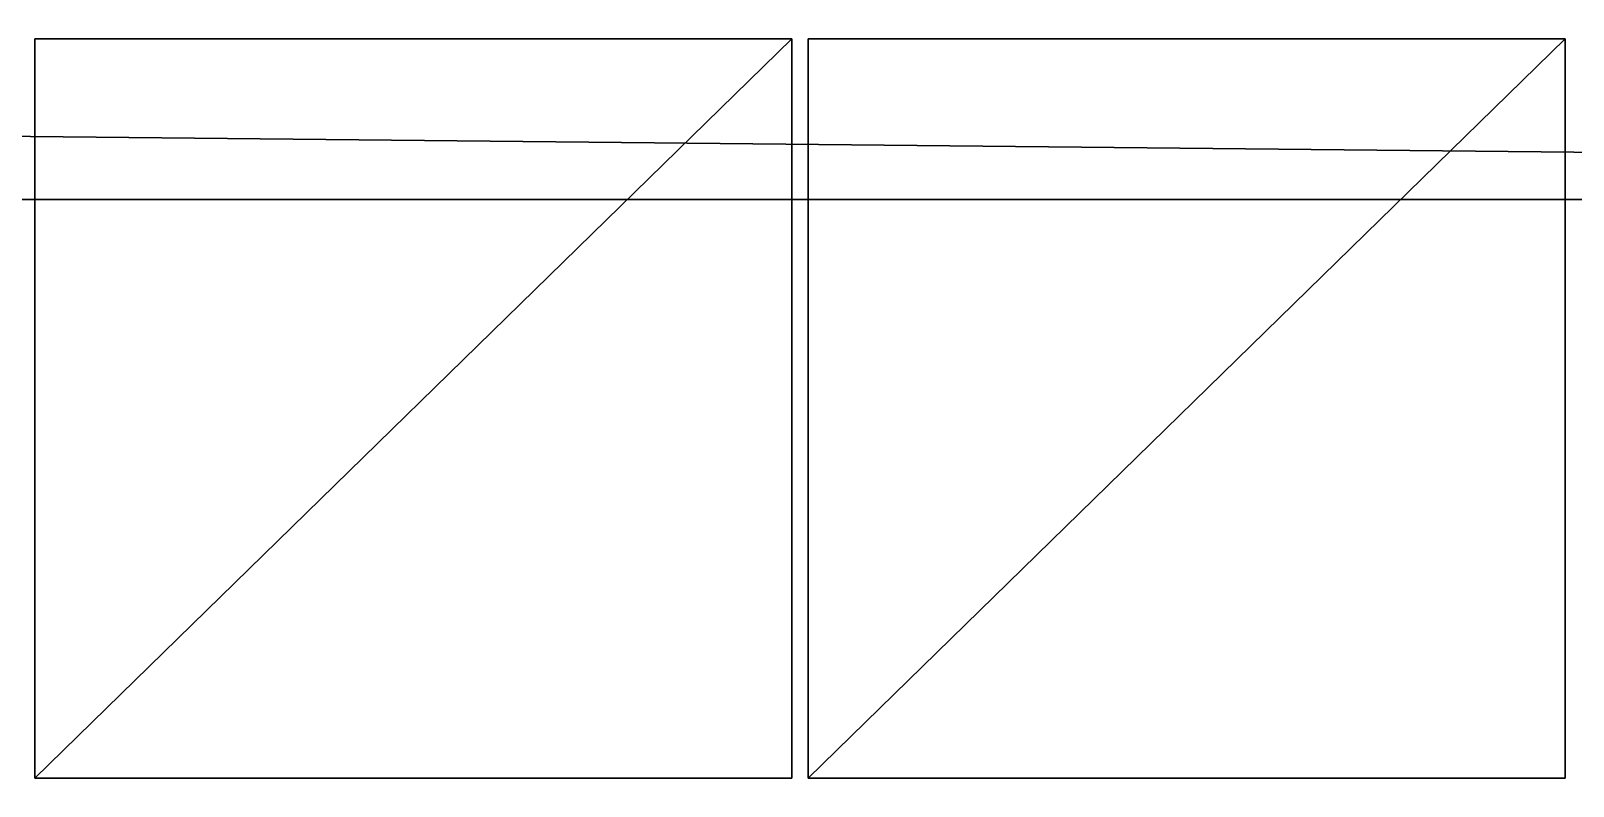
# Model space of a CAD drawing. Header units: millimetres. Extents: x -3100 to 14040, y -1280 to 1295.
# Drawn here: x 9399 to 10542, y -105 to 455 of the extents above; entities that cross this region are included whole.
import ezdxf

# ---------------------------------------------------------------- set-up
doc = ezdxf.new("R2010")
doc.units = ezdxf.units.MM

msp = doc.modelspace()

# ---------------------------------------------------------------- linework, layer by layer
at = {"layer": 'CAD_75LAB'}
for points in [[(14040, -1280, 1160), (-40, -1280, 1160), (-40, 1280, 1160)], [(14040, 1280, 1160), (14040, -1280, 1160), (-40, 1280, 1160)], [(14040, -1280, 1250), (-40, 1280, 1250), (-40, -1280, 1250)], [(14040, 1280, 1250), (-40, 1280, 1250), (14040, -1280, 1250)], [(13960, 330, 910), (300, 330, 910), (300, 470, 910)], [(13960, 470, 910), (13960, 330, 910), (300, 470, 910)], [(13960, 330, 1160), (300, 470, 1160), (300, 330, 1160)], [(13960, 470, 1160), (300, 470, 1160), (13960, 330, 1160)], [(9402, -99, 1253), (9402, 449, 1397), (9402, 449, 1253)], [(9402, -99, 1397), (9402, 449, 1397), (9402, -99, 1253)], [(9963, 449, 1253), (9402, 449, 1253), (9402, 449, 1397)], [(9963, 449, 1397), (9963, 449, 1253), (9402, 449, 1397)], [(9963, 449, 1253), (9402, -99, 1253), (9402, 449, 1253)], [(9963, 449, 1253), (9963, -99, 1253), (9402, -99, 1253)], [(9963, 449, 1397), (9402, 449, 1397), (9402, -99, 1397)], [(9963, 449, 1397), (9402, -99, 1397), (9963, -99, 1397)], [(9402, -99, 1403), (9402, 449, 1547), (9402, 449, 1403)], [(9402, -99, 1547), (9402, 449, 1547), (9402, -99, 1403)], [(9963, 449, 1403), (9402, 449, 1403), (9402, 449, 1547)], [(9963, 449, 1547), (9963, 449, 1403), (9402, 449, 1547)], [(9963, 449, 1403), (9402, -99, 1403), (9402, 449, 1403)], [(9963, 449, 1403), (9963, -99, 1403), (9402, -99, 1403)], [(9963, 449, 1547), (9402, 449, 1547), (9402, -99, 1547)], [(9963, 449, 1547), (9402, -99, 1547), (9963, -99, 1547)], [(9402, -99, 1553), (9402, 449, 1697), (9402, 449, 1553)], [(9402, -99, 1697), (9402, 449, 1697), (9402, -99, 1553)], [(9963, 449, 1553), (9402, 449, 1553), (9402, 449, 1697)], [(9963, 449, 1697), (9963, 449, 1553), (9402, 449, 1697)], [(9963, 449, 1553), (9402, -99, 1553), (9402, 449, 1553)], [(9963, 449, 1553), (9963, -99, 1553), (9402, -99, 1553)], [(9963, 449, 1697), (9402, 449, 1697), (9402, -99, 1697)], [(9963, 449, 1697), (9402, -99, 1697), (9963, -99, 1697)], [(9402, -99, 1703), (9402, 449, 1847), (9402, 449, 1703)], [(9402, -99, 1847), (9402, 449, 1847), (9402, -99, 1703)], [(9963, 449, 1703), (9402, 449, 1703), (9402, 449, 1847)], [(9963, 449, 1847), (9963, 449, 1703), (9402, 449, 1847)], [(9963, 449, 1703), (9402, -99, 1703), (9402, 449, 1703)], [(9963, 449, 1703), (9963, -99, 1703), (9402, -99, 1703)], [(9963, 449, 1847), (9402, 449, 1847), (9402, -99, 1847)], [(9963, 449, 1847), (9402, -99, 1847), (9963, -99, 1847)], [(9402, -99, 1853), (9402, 449, 1997), (9402, 449, 1853)], [(9402, -99, 1997), (9402, 449, 1997), (9402, -99, 1853)], [(9963, 449, 1853), (9402, 449, 1853), (9402, 449, 1997)], [(9963, 449, 1997), (9963, 449, 1853), (9402, 449, 1997)], [(9963, 449, 1853), (9402, -99, 1853), (9402, 449, 1853)], [(9963, 449, 1853), (9963, -99, 1853), (9402, -99, 1853)], [(9963, 449, 1997), (9402, 449, 1997), (9402, -99, 1997)], [(9963, 449, 1997), (9402, -99, 1997), (9963, -99, 1997)], [(9402, -99, 2003), (9402, 449, 2147), (9402, 449, 2003)], [(9402, -99, 2147), (9402, 449, 2147), (9402, -99, 2003)], [(9963, 449, 2003), (9402, 449, 2003), (9402, 449, 2147)], [(9963, 449, 2147), (9963, 449, 2003), (9402, 449, 2147)], [(9963, 449, 2003), (9402, -99, 2003), (9402, 449, 2003)], [(9963, 449, 2003), (9963, -99, 2003), (9402, -99, 2003)], [(9963, 449, 2147), (9402, 449, 2147), (9402, -99, 2147)], [(9963, 449, 2147), (9402, -99, 2147), (9963, -99, 2147)], [(9402, -99, 2153), (9402, 449, 2297), (9402, 449, 2153)], [(9402, -99, 2297), (9402, 449, 2297), (9402, -99, 2153)], [(9963, 449, 2153), (9402, 449, 2153), (9402, 449, 2297)], [(9963, 449, 2297), (9963, 449, 2153), (9402, 449, 2297)], [(9963, 449, 2153), (9402, -99, 2153), (9402, 449, 2153)], [(9963, 449, 2153), (9963, -99, 2153), (9402, -99, 2153)], [(9963, 449, 2297), (9402, 449, 2297), (9402, -99, 2297)], [(9963, 449, 2297), (9402, -99, 2297), (9963, -99, 2297)], [(9402, -99, 2303), (9402, 449, 2447), (9402, 449, 2303)], [(9402, -99, 2447), (9402, 449, 2447), (9402, -99, 2303)], [(9963, 449, 2303), (9402, 449, 2303), (9402, 449, 2447)], [(9963, 449, 2447), (9963, 449, 2303), (9402, 449, 2447)], [(9963, 449, 2303), (9402, -99, 2303), (9402, 449, 2303)], [(9963, 449, 2303), (9963, -99, 2303), (9402, -99, 2303)], [(9963, 449, 2447), (9402, 449, 2447), (9402, -99, 2447)], [(9963, 449, 2447), (9402, -99, 2447), (9963, -99, 2447)], [(9402, -99, 2453), (9402, 449, 2597), (9402, 449, 2453)], [(9402, -99, 2597), (9402, 449, 2597), (9402, -99, 2453)], [(9963, 449, 2453), (9402, 449, 2453), (9402, 449, 2597)], [(9963, 449, 2597), (9963, 449, 2453), (9402, 449, 2597)], [(9963, 449, 2453), (9402, -99, 2453), (9402, 449, 2453)], [(9963, 449, 2453), (9963, -99, 2453), (9402, -99, 2453)], [(9963, 449, 2597), (9402, 449, 2597), (9402, -99, 2597)], [(9963, 449, 2597), (9402, -99, 2597), (9963, -99, 2597)], [(9402, -99, 2603), (9402, 449, 2747), (9402, 449, 2603)], [(9402, -99, 2747), (9402, 449, 2747), (9402, -99, 2603)], [(9963, 449, 2603), (9402, 449, 2603), (9402, 449, 2747)], [(9963, 449, 2747), (9963, 449, 2603), (9402, 449, 2747)], [(9963, 449, 2603), (9402, -99, 2603), (9402, 449, 2603)], [(9963, 449, 2603), (9963, -99, 2603), (9402, -99, 2603)], [(9963, 449, 2747), (9402, 449, 2747), (9402, -99, 2747)], [(9963, 449, 2747), (9402, -99, 2747), (9963, -99, 2747)], [(9402, -99, 2753), (9402, 449, 2897), (9402, 449, 2753)], [(9402, -99, 2897), (9402, 449, 2897), (9402, -99, 2753)], [(9963, 449, 2753), (9402, 449, 2753), (9402, 449, 2897)], [(9963, 449, 2897), (9963, 449, 2753), (9402, 449, 2897)], [(9963, 449, 2753), (9402, -99, 2753), (9402, 449, 2753)], [(9963, 449, 2753), (9963, -99, 2753), (9402, -99, 2753)], [(9963, 449, 2897), (9402, 449, 2897), (9402, -99, 2897)], [(9963, 449, 2897), (9402, -99, 2897), (9963, -99, 2897)], [(9402, -99, 2903), (9402, 449, 3047), (9402, 449, 2903)], [(9402, -99, 3047), (9402, 449, 3047), (9402, -99, 2903)], [(9963, 449, 2903), (9402, 449, 2903), (9402, 449, 3047)], [(9963, 449, 3047), (9963, 449, 2903), (9402, 449, 3047)], [(9963, 449, 2903), (9402, -99, 2903), (9402, 449, 2903)], [(9963, 449, 2903), (9963, -99, 2903), (9402, -99, 2903)], [(9963, 449, 3047), (9402, 449, 3047), (9402, -99, 3047)], [(9963, 449, 3047), (9402, -99, 3047), (9963, -99, 3047)], [(9402, -99, 3053), (9402, 449, 3197), (9402, 449, 3053)], [(9402, -99, 3197), (9402, 449, 3197), (9402, -99, 3053)], [(9963, 449, 3053), (9402, 449, 3053), (9402, 449, 3197)], [(9963, 449, 3197), (9963, 449, 3053), (9402, 449, 3197)], [(9963, 449, 3053), (9402, -99, 3053), (9402, 449, 3053)], [(9963, 449, 3053), (9963, -99, 3053), (9402, -99, 3053)], [(9963, 449, 3197), (9402, 449, 3197), (9402, -99, 3197)], [(9963, 449, 3197), (9402, -99, 3197), (9963, -99, 3197)], [(9402, -99, 3203), (9402, 449, 3347), (9402, 449, 3203)], [(9402, -99, 3347), (9402, 449, 3347), (9402, -99, 3203)], [(9963, 449, 3203), (9402, 449, 3203), (9402, 449, 3347)], [(9963, 449, 3347), (9963, 449, 3203), (9402, 449, 3347)], [(9963, 449, 3203), (9402, -99, 3203), (9402, 449, 3203)], [(9963, 449, 3203), (9963, -99, 3203), (9402, -99, 3203)], [(9963, 449, 3347), (9402, 449, 3347), (9402, -99, 3347)], [(9963, 449, 3347), (9402, -99, 3347), (9963, -99, 3347)], [(9402, -99, 3353), (9402, 449, 3497), (9402, 449, 3353)], [(9402, -99, 3497), (9402, 449, 3497), (9402, -99, 3353)], [(9963, 449, 3353), (9402, 449, 3353), (9402, 449, 3497)], [(9963, 449, 3497), (9963, 449, 3353), (9402, 449, 3497)], [(9963, 449, 3353), (9402, -99, 3353), (9402, 449, 3353)], [(9963, 449, 3353), (9963, -99, 3353), (9402, -99, 3353)], [(9963, 449, 3497), (9402, 449, 3497), (9402, -99, 3497)], [(9963, 449, 3497), (9402, -99, 3497), (9963, -99, 3497)], [(9402, -99, 3503), (9402, 449, 3647), (9402, 449, 3503)], [(9402, -99, 3647), (9402, 449, 3647), (9402, -99, 3503)], [(9963, 449, 3503), (9402, 449, 3503), (9402, 449, 3647)], [(9963, 449, 3647), (9963, 449, 3503), (9402, 449, 3647)], [(9963, 449, 3503), (9402, -99, 3503), (9402, 449, 3503)], [(9963, 449, 3503), (9963, -99, 3503), (9402, -99, 3503)], [(9963, 449, 3647), (9402, 449, 3647), (9402, -99, 3647)], [(9963, 449, 3647), (9402, -99, 3647), (9963, -99, 3647)], [(9402, -99, 3653), (9402, 449, 3797), (9402, 449, 3653)], [(9402, -99, 3797), (9402, 449, 3797), (9402, -99, 3653)], [(9963, 449, 3653), (9402, 449, 3653), (9402, 449, 3797)], [(9963, 449, 3797), (9963, 449, 3653), (9402, 449, 3797)], [(9963, 449, 3653), (9402, -99, 3653), (9402, 449, 3653)], [(9963, 449, 3653), (9963, -99, 3653), (9402, -99, 3653)], [(9963, 449, 3797), (9402, 449, 3797), (9402, -99, 3797)], [(9963, 449, 3797), (9402, -99, 3797), (9963, -99, 3797)], [(9963, -99, 1253), (9963, 449, 1253), (9963, 449, 1397)], [(9963, -99, 1397), (9963, -99, 1253), (9963, 449, 1397)], [(9963, -99, 1403), (9963, 449, 1403), (9963, 449, 1547)], [(9963, -99, 1547), (9963, -99, 1403), (9963, 449, 1547)], [(9963, -99, 1553), (9963, 449, 1553), (9963, 449, 1697)], [(9963, -99, 1697), (9963, -99, 1553), (9963, 449, 1697)], [(9963, -99, 1703), (9963, 449, 1703), (9963, 449, 1847)], [(9963, -99, 1847), (9963, -99, 1703), (9963, 449, 1847)], [(9963, -99, 1853), (9963, 449, 1853), (9963, 449, 1997)], [(9963, -99, 1997), (9963, -99, 1853), (9963, 449, 1997)], [(9963, -99, 2003), (9963, 449, 2003), (9963, 449, 2147)], [(9963, -99, 2147), (9963, -99, 2003), (9963, 449, 2147)], [(9963, -99, 2153), (9963, 449, 2153), (9963, 449, 2297)], [(9963, -99, 2297), (9963, -99, 2153), (9963, 449, 2297)], [(9963, -99, 2303), (9963, 449, 2303), (9963, 449, 2447)], [(9963, -99, 2447), (9963, -99, 2303), (9963, 449, 2447)], [(9963, -99, 2453), (9963, 449, 2453), (9963, 449, 2597)], [(9963, -99, 2597), (9963, -99, 2453), (9963, 449, 2597)], [(9963, -99, 2603), (9963, 449, 2603), (9963, 449, 2747)], [(9963, -99, 2747), (9963, -99, 2603), (9963, 449, 2747)], [(9963, -99, 2753), (9963, 449, 2753), (9963, 449, 2897)], [(9963, -99, 2897), (9963, -99, 2753), (9963, 449, 2897)], [(9963, -99, 2903), (9963, 449, 2903), (9963, 449, 3047)], [(9963, -99, 3047), (9963, -99, 2903), (9963, 449, 3047)], [(9963, -99, 3053), (9963, 449, 3053), (9963, 449, 3197)], [(9963, -99, 3197), (9963, -99, 3053), (9963, 449, 3197)], [(9963, -99, 3203), (9963, 449, 3203), (9963, 449, 3347)], [(9963, -99, 3347), (9963, -99, 3203), (9963, 449, 3347)], [(9963, -99, 3353), (9963, 449, 3353), (9963, 449, 3497)], [(9963, -99, 3497), (9963, -99, 3353), (9963, 449, 3497)], [(9963, -99, 3503), (9963, 449, 3503), (9963, 449, 3647)], [(9963, -99, 3647), (9963, -99, 3503), (9963, 449, 3647)], [(9963, -99, 3653), (9963, 449, 3653), (9963, 449, 3797)], [(9963, -99, 3797), (9963, -99, 3653), (9963, 449, 3797)], [(9975, -99, 1253), (9975, 449, 1397), (9975, 449, 1253)], [(9975, -99, 1397), (9975, 449, 1397), (9975, -99, 1253)], [(10536, 449, 1253), (9975, 449, 1253), (9975, 449, 1397)], [(10536, 449, 1397), (10536, 449, 1253), (9975, 449, 1397)], [(10536, 449, 1253), (9975, -99, 1253), (9975, 449, 1253)], [(10536, 449, 1253), (10536, -99, 1253), (9975, -99, 1253)], [(10536, 449, 1397), (9975, 449, 1397), (9975, -99, 1397)], [(10536, 449, 1397), (9975, -99, 1397), (10536, -99, 1397)], [(9975, -99, 1403), (9975, 449, 1547), (9975, 449, 1403)], [(9975, -99, 1547), (9975, 449, 1547), (9975, -99, 1403)], [(10536, 449, 1403), (9975, 449, 1403), (9975, 449, 1547)], [(10536, 449, 1547), (10536, 449, 1403), (9975, 449, 1547)], [(10536, 449, 1403), (9975, -99, 1403), (9975, 449, 1403)], [(10536, 449, 1403), (10536, -99, 1403), (9975, -99, 1403)], [(10536, 449, 1547), (9975, 449, 1547), (9975, -99, 1547)], [(10536, 449, 1547), (9975, -99, 1547), (10536, -99, 1547)], [(9975, -99, 1553), (9975, 449, 1697), (9975, 449, 1553)], [(9975, -99, 1697), (9975, 449, 1697), (9975, -99, 1553)], [(10536, 449, 1553), (9975, 449, 1553), (9975, 449, 1697)], [(10536, 449, 1697), (10536, 449, 1553), (9975, 449, 1697)], [(10536, 449, 1553), (9975, -99, 1553), (9975, 449, 1553)], [(10536, 449, 1553), (10536, -99, 1553), (9975, -99, 1553)], [(10536, 449, 1697), (9975, 449, 1697), (9975, -99, 1697)], [(10536, 449, 1697), (9975, -99, 1697), (10536, -99, 1697)], [(9975, -99, 1703), (9975, 449, 1847), (9975, 449, 1703)], [(9975, -99, 1847), (9975, 449, 1847), (9975, -99, 1703)], [(10536, 449, 1703), (9975, 449, 1703), (9975, 449, 1847)], [(10536, 449, 1847), (10536, 449, 1703), (9975, 449, 1847)], [(10536, 449, 1703), (9975, -99, 1703), (9975, 449, 1703)], [(10536, 449, 1703), (10536, -99, 1703), (9975, -99, 1703)], [(10536, 449, 1847), (9975, 449, 1847), (9975, -99, 1847)], [(10536, 449, 1847), (9975, -99, 1847), (10536, -99, 1847)], [(9975, -99, 1853), (9975, 449, 1997), (9975, 449, 1853)], [(9975, -99, 1997), (9975, 449, 1997), (9975, -99, 1853)], [(10536, 449, 1853), (9975, 449, 1853), (9975, 449, 1997)], [(10536, 449, 1997), (10536, 449, 1853), (9975, 449, 1997)], [(10536, 449, 1853), (9975, -99, 1853), (9975, 449, 1853)], [(10536, 449, 1853), (10536, -99, 1853), (9975, -99, 1853)], [(10536, 449, 1997), (9975, 449, 1997), (9975, -99, 1997)], [(10536, 449, 1997), (9975, -99, 1997), (10536, -99, 1997)], [(9975, -99, 2003), (9975, 449, 2147), (9975, 449, 2003)], [(9975, -99, 2147), (9975, 449, 2147), (9975, -99, 2003)], [(10536, 449, 2003), (9975, 449, 2003), (9975, 449, 2147)], [(10536, 449, 2147), (10536, 449, 2003), (9975, 449, 2147)], [(10536, 449, 2003), (9975, -99, 2003), (9975, 449, 2003)], [(10536, 449, 2003), (10536, -99, 2003), (9975, -99, 2003)], [(10536, 449, 2147), (9975, 449, 2147), (9975, -99, 2147)], [(10536, 449, 2147), (9975, -99, 2147), (10536, -99, 2147)], [(9975, -99, 2153), (9975, 449, 2297), (9975, 449, 2153)], [(9975, -99, 2297), (9975, 449, 2297), (9975, -99, 2153)], [(10536, 449, 2153), (9975, 449, 2153), (9975, 449, 2297)], [(10536, 449, 2297), (10536, 449, 2153), (9975, 449, 2297)], [(10536, 449, 2153), (9975, -99, 2153), (9975, 449, 2153)], [(10536, 449, 2153), (10536, -99, 2153), (9975, -99, 2153)], [(10536, 449, 2297), (9975, 449, 2297), (9975, -99, 2297)], [(10536, 449, 2297), (9975, -99, 2297), (10536, -99, 2297)], [(9975, -99, 2303), (9975, 449, 2447), (9975, 449, 2303)], [(9975, -99, 2447), (9975, 449, 2447), (9975, -99, 2303)], [(10536, 449, 2303), (9975, 449, 2303), (9975, 449, 2447)], [(10536, 449, 2447), (10536, 449, 2303), (9975, 449, 2447)], [(10536, 449, 2303), (9975, -99, 2303), (9975, 449, 2303)], [(10536, 449, 2303), (10536, -99, 2303), (9975, -99, 2303)], [(10536, 449, 2447), (9975, 449, 2447), (9975, -99, 2447)], [(10536, 449, 2447), (9975, -99, 2447), (10536, -99, 2447)], [(9975, -99, 2453), (9975, 449, 2597), (9975, 449, 2453)], [(9975, -99, 2597), (9975, 449, 2597), (9975, -99, 2453)], [(10536, 449, 2453), (9975, 449, 2453), (9975, 449, 2597)], [(10536, 449, 2597), (10536, 449, 2453), (9975, 449, 2597)], [(10536, 449, 2453), (9975, -99, 2453), (9975, 449, 2453)], [(10536, 449, 2453), (10536, -99, 2453), (9975, -99, 2453)], [(10536, 449, 2597), (9975, 449, 2597), (9975, -99, 2597)], [(10536, 449, 2597), (9975, -99, 2597), (10536, -99, 2597)], [(9975, -99, 2603), (9975, 449, 2747), (9975, 449, 2603)], [(9975, -99, 2747), (9975, 449, 2747), (9975, -99, 2603)], [(10536, 449, 2603), (9975, 449, 2603), (9975, 449, 2747)], [(10536, 449, 2747), (10536, 449, 2603), (9975, 449, 2747)], [(10536, 449, 2603), (9975, -99, 2603), (9975, 449, 2603)], [(10536, 449, 2603), (10536, -99, 2603), (9975, -99, 2603)], [(10536, 449, 2747), (9975, 449, 2747), (9975, -99, 2747)], [(10536, 449, 2747), (9975, -99, 2747), (10536, -99, 2747)], [(9975, -99, 2753), (9975, 449, 2897), (9975, 449, 2753)], [(9975, -99, 2897), (9975, 449, 2897), (9975, -99, 2753)], [(10536, 449, 2753), (9975, 449, 2753), (9975, 449, 2897)], [(10536, 449, 2897), (10536, 449, 2753), (9975, 449, 2897)], [(10536, 449, 2753), (9975, -99, 2753), (9975, 449, 2753)], [(10536, 449, 2753), (10536, -99, 2753), (9975, -99, 2753)], [(10536, 449, 2897), (9975, 449, 2897), (9975, -99, 2897)], [(10536, 449, 2897), (9975, -99, 2897), (10536, -99, 2897)], [(9975, -99, 2903), (9975, 449, 3047), (9975, 449, 2903)], [(9975, -99, 3047), (9975, 449, 3047), (9975, -99, 2903)], [(10536, 449, 2903), (9975, 449, 2903), (9975, 449, 3047)], [(10536, 449, 3047), (10536, 449, 2903), (9975, 449, 3047)], [(10536, 449, 2903), (9975, -99, 2903), (9975, 449, 2903)], [(10536, 449, 2903), (10536, -99, 2903), (9975, -99, 2903)], [(10536, 449, 3047), (9975, 449, 3047), (9975, -99, 3047)], [(10536, 449, 3047), (9975, -99, 3047), (10536, -99, 3047)], [(9975, -99, 3053), (9975, 449, 3197), (9975, 449, 3053)], [(9975, -99, 3197), (9975, 449, 3197), (9975, -99, 3053)], [(10536, 449, 3053), (9975, 449, 3053), (9975, 449, 3197)], [(10536, 449, 3197), (10536, 449, 3053), (9975, 449, 3197)], [(10536, 449, 3053), (9975, -99, 3053), (9975, 449, 3053)], [(10536, 449, 3053), (10536, -99, 3053), (9975, -99, 3053)], [(10536, 449, 3197), (9975, 449, 3197), (9975, -99, 3197)], [(10536, 449, 3197), (9975, -99, 3197), (10536, -99, 3197)], [(9975, -99, 3203), (9975, 449, 3347), (9975, 449, 3203)], [(9975, -99, 3347), (9975, 449, 3347), (9975, -99, 3203)], [(10536, 449, 3203), (9975, 449, 3203), (9975, 449, 3347)], [(10536, 449, 3347), (10536, 449, 3203), (9975, 449, 3347)], [(10536, 449, 3203), (9975, -99, 3203), (9975, 449, 3203)], [(10536, 449, 3203), (10536, -99, 3203), (9975, -99, 3203)], [(10536, 449, 3347), (9975, 449, 3347), (9975, -99, 3347)], [(10536, 449, 3347), (9975, -99, 3347), (10536, -99, 3347)], [(9975, -99, 3353), (9975, 449, 3497), (9975, 449, 3353)], [(9975, -99, 3497), (9975, 449, 3497), (9975, -99, 3353)], [(10536, 449, 3353), (9975, 449, 3353), (9975, 449, 3497)], [(10536, 449, 3497), (10536, 449, 3353), (9975, 449, 3497)], [(10536, 449, 3353), (9975, -99, 3353), (9975, 449, 3353)], [(10536, 449, 3353), (10536, -99, 3353), (9975, -99, 3353)], [(10536, 449, 3497), (9975, 449, 3497), (9975, -99, 3497)], [(10536, 449, 3497), (9975, -99, 3497), (10536, -99, 3497)], [(9975, -99, 3503), (9975, 449, 3647), (9975, 449, 3503)], [(9975, -99, 3647), (9975, 449, 3647), (9975, -99, 3503)], [(10536, 449, 3503), (9975, 449, 3503), (9975, 449, 3647)], [(10536, 449, 3647), (10536, 449, 3503), (9975, 449, 3647)], [(10536, 449, 3503), (9975, -99, 3503), (9975, 449, 3503)], [(10536, 449, 3503), (10536, -99, 3503), (9975, -99, 3503)], [(10536, 449, 3647), (9975, 449, 3647), (9975, -99, 3647)], [(10536, 449, 3647), (9975, -99, 3647), (10536, -99, 3647)], [(9975, -99, 3653), (9975, 449, 3797), (9975, 449, 3653)], [(9975, -99, 3797), (9975, 449, 3797), (9975, -99, 3653)], [(10536, 449, 3653), (9975, 449, 3653), (9975, 449, 3797)], [(10536, 449, 3797), (10536, 449, 3653), (9975, 449, 3797)], [(10536, 449, 3653), (9975, -99, 3653), (9975, 449, 3653)], [(10536, 449, 3653), (10536, -99, 3653), (9975, -99, 3653)], [(10536, 449, 3797), (9975, 449, 3797), (9975, -99, 3797)], [(10536, 449, 3797), (9975, -99, 3797), (10536, -99, 3797)], [(10536, -99, 1253), (10536, 449, 1253), (10536, 449, 1397)], [(10536, -99, 1397), (10536, -99, 1253), (10536, 449, 1397)], [(10536, -99, 1403), (10536, 449, 1403), (10536, 449, 1547)], [(10536, -99, 1547), (10536, -99, 1403), (10536, 449, 1547)], [(10536, -99, 1553), (10536, 449, 1553), (10536, 449, 1697)], [(10536, -99, 1697), (10536, -99, 1553), (10536, 449, 1697)], [(10536, -99, 1703), (10536, 449, 1703), (10536, 449, 1847)], [(10536, -99, 1847), (10536, -99, 1703), (10536, 449, 1847)], [(10536, -99, 1853), (10536, 449, 1853), (10536, 449, 1997)], [(10536, -99, 1997), (10536, -99, 1853), (10536, 449, 1997)], [(10536, -99, 2003), (10536, 449, 2003), (10536, 449, 2147)], [(10536, -99, 2147), (10536, -99, 2003), (10536, 449, 2147)], [(10536, -99, 2153), (10536, 449, 2153), (10536, 449, 2297)], [(10536, -99, 2297), (10536, -99, 2153), (10536, 449, 2297)], [(10536, -99, 2303), (10536, 449, 2303), (10536, 449, 2447)], [(10536, -99, 2447), (10536, -99, 2303), (10536, 449, 2447)], [(10536, -99, 2453), (10536, 449, 2453), (10536, 449, 2597)], [(10536, -99, 2597), (10536, -99, 2453), (10536, 449, 2597)], [(10536, -99, 2603), (10536, 449, 2603), (10536, 449, 2747)], [(10536, -99, 2747), (10536, -99, 2603), (10536, 449, 2747)], [(10536, -99, 2753), (10536, 449, 2753), (10536, 449, 2897)], [(10536, -99, 2897), (10536, -99, 2753), (10536, 449, 2897)], [(10536, -99, 2903), (10536, 449, 2903), (10536, 449, 3047)], [(10536, -99, 3047), (10536, -99, 2903), (10536, 449, 3047)], [(10536, -99, 3053), (10536, 449, 3053), (10536, 449, 3197)], [(10536, -99, 3197), (10536, -99, 3053), (10536, 449, 3197)], [(10536, -99, 3203), (10536, 449, 3203), (10536, 449, 3347)], [(10536, -99, 3347), (10536, -99, 3203), (10536, 449, 3347)], [(10536, -99, 3353), (10536, 449, 3353), (10536, 449, 3497)], [(10536, -99, 3497), (10536, -99, 3353), (10536, 449, 3497)], [(10536, -99, 3503), (10536, 449, 3503), (10536, 449, 3647)], [(10536, -99, 3647), (10536, -99, 3503), (10536, 449, 3647)], [(10536, -99, 3653), (10536, 449, 3653), (10536, 449, 3797)], [(10536, -99, 3797), (10536, -99, 3653), (10536, 449, 3797)], [(13960, 330, 1160), (300, 330, 910), (13960, 330, 910)], [(13960, 330, 1160), (300, 330, 1160), (300, 330, 910)], [(9963, -99, 1253), (9402, -99, 1397), (9402, -99, 1253)], [(9963, -99, 1397), (9402, -99, 1397), (9963, -99, 1253)], [(9963, -99, 1403), (9402, -99, 1547), (9402, -99, 1403)], [(9963, -99, 1547), (9402, -99, 1547), (9963, -99, 1403)], [(9963, -99, 1553), (9402, -99, 1697), (9402, -99, 1553)], [(9963, -99, 1697), (9402, -99, 1697), (9963, -99, 1553)], [(9963, -99, 1703), (9402, -99, 1847), (9402, -99, 1703)], [(9963, -99, 1847), (9402, -99, 1847), (9963, -99, 1703)], [(9963, -99, 1853), (9402, -99, 1997), (9402, -99, 1853)], [(9963, -99, 1997), (9402, -99, 1997), (9963, -99, 1853)], [(9963, -99, 2003), (9402, -99, 2147), (9402, -99, 2003)], [(9963, -99, 2147), (9402, -99, 2147), (9963, -99, 2003)], [(9963, -99, 2153), (9402, -99, 2297), (9402, -99, 2153)], [(9963, -99, 2297), (9402, -99, 2297), (9963, -99, 2153)], [(9963, -99, 2303), (9402, -99, 2447), (9402, -99, 2303)], [(9963, -99, 2447), (9402, -99, 2447), (9963, -99, 2303)], [(9963, -99, 2453), (9402, -99, 2597), (9402, -99, 2453)], [(9963, -99, 2597), (9402, -99, 2597), (9963, -99, 2453)], [(9963, -99, 2603), (9402, -99, 2747), (9402, -99, 2603)], [(9963, -99, 2747), (9402, -99, 2747), (9963, -99, 2603)], [(9963, -99, 2753), (9402, -99, 2897), (9402, -99, 2753)], [(9963, -99, 2897), (9402, -99, 2897), (9963, -99, 2753)], [(9963, -99, 2903), (9402, -99, 3047), (9402, -99, 2903)], [(9963, -99, 3047), (9402, -99, 3047), (9963, -99, 2903)], [(9963, -99, 3053), (9402, -99, 3197), (9402, -99, 3053)], [(9963, -99, 3197), (9402, -99, 3197), (9963, -99, 3053)], [(9963, -99, 3203), (9402, -99, 3347), (9402, -99, 3203)], [(9963, -99, 3347), (9402, -99, 3347), (9963, -99, 3203)], [(9963, -99, 3353), (9402, -99, 3497), (9402, -99, 3353)], [(9963, -99, 3497), (9402, -99, 3497), (9963, -99, 3353)], [(9963, -99, 3503), (9402, -99, 3647), (9402, -99, 3503)], [(9963, -99, 3647), (9402, -99, 3647), (9963, -99, 3503)], [(9963, -99, 3653), (9402, -99, 3797), (9402, -99, 3653)], [(9963, -99, 3797), (9402, -99, 3797), (9963, -99, 3653)], [(10536, -99, 1253), (9975, -99, 1397), (9975, -99, 1253)], [(10536, -99, 1397), (9975, -99, 1397), (10536, -99, 1253)], [(10536, -99, 1403), (9975, -99, 1547), (9975, -99, 1403)], [(10536, -99, 1547), (9975, -99, 1547), (10536, -99, 1403)], [(10536, -99, 1553), (9975, -99, 1697), (9975, -99, 1553)], [(10536, -99, 1697), (9975, -99, 1697), (10536, -99, 1553)], [(10536, -99, 1703), (9975, -99, 1847), (9975, -99, 1703)], [(10536, -99, 1847), (9975, -99, 1847), (10536, -99, 1703)], [(10536, -99, 1853), (9975, -99, 1997), (9975, -99, 1853)], [(10536, -99, 1997), (9975, -99, 1997), (10536, -99, 1853)], [(10536, -99, 2003), (9975, -99, 2147), (9975, -99, 2003)], [(10536, -99, 2147), (9975, -99, 2147), (10536, -99, 2003)], [(10536, -99, 2153), (9975, -99, 2297), (9975, -99, 2153)], [(10536, -99, 2297), (9975, -99, 2297), (10536, -99, 2153)], [(10536, -99, 2303), (9975, -99, 2447), (9975, -99, 2303)], [(10536, -99, 2447), (9975, -99, 2447), (10536, -99, 2303)], [(10536, -99, 2453), (9975, -99, 2597), (9975, -99, 2453)], [(10536, -99, 2597), (9975, -99, 2597), (10536, -99, 2453)], [(10536, -99, 2603), (9975, -99, 2747), (9975, -99, 2603)], [(10536, -99, 2747), (9975, -99, 2747), (10536, -99, 2603)], [(10536, -99, 2753), (9975, -99, 2897), (9975, -99, 2753)], [(10536, -99, 2897), (9975, -99, 2897), (10536, -99, 2753)], [(10536, -99, 2903), (9975, -99, 3047), (9975, -99, 2903)], [(10536, -99, 3047), (9975, -99, 3047), (10536, -99, 2903)], [(10536, -99, 3053), (9975, -99, 3197), (9975, -99, 3053)], [(10536, -99, 3197), (9975, -99, 3197), (10536, -99, 3053)], [(10536, -99, 3203), (9975, -99, 3347), (9975, -99, 3203)], [(10536, -99, 3347), (9975, -99, 3347), (10536, -99, 3203)], [(10536, -99, 3353), (9975, -99, 3497), (9975, -99, 3353)], [(10536, -99, 3497), (9975, -99, 3497), (10536, -99, 3353)], [(10536, -99, 3503), (9975, -99, 3647), (9975, -99, 3503)], [(10536, -99, 3647), (9975, -99, 3647), (10536, -99, 3503)], [(10536, -99, 3653), (9975, -99, 3797), (9975, -99, 3653)], [(10536, -99, 3797), (9975, -99, 3797), (10536, -99, 3653)]]:
    msp.add_3dface(points, dxfattribs=at)

doc.saveas('drawing.dxf')
